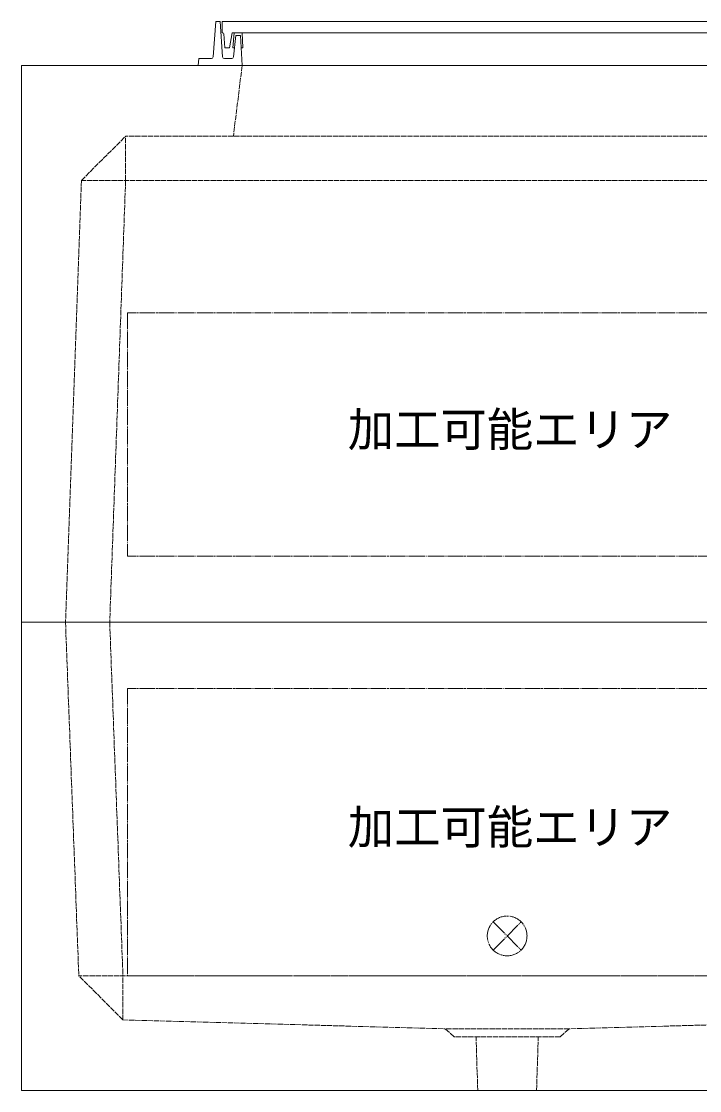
# Model space of a CAD drawing. Units: millimetres, scale not verified. Extents: x -2970 to 2970, y -2100 to 2100.
# Drawn here: x -580 to 188, y -1310 to -100 of the extents above; entities that cross this region are included whole.
import ezdxf
from ezdxf.enums import TextEntityAlignment as Align

# ---------------------------------------------------------------- set-up
doc = ezdxf.new("R2010")
doc.units = ezdxf.units.MM
doc.header["$LTSCALE"] = 10
doc.linetypes.add('LONG_DASHED1', pattern=[7, 6, -1])
doc.linetypes.add('LONG_DOUBLE_CHAIN', pattern=[21.8, 18, -1, 0.6, -0.6, 0.6, -1])
for name, color, linetype, lineweight in [('0-7_D-STR', 7, 'LONG_DASHED1', 9), ('0-9_D-STR-STR5', 1, 'LONG_DOUBLE_CHAIN', 9), ('0-A_D-STR-STR4', 134, 'Continuous', 9)]:
    doc.layers.add(name, color=color, linetype=linetype, lineweight=lineweight)
doc.styles.add('ＭＳ ゴシック', font='')
doc.styles.get('ＭＳ ゴシック').set_extended_font_data('MS Gothic')

# ---------------------------------------------------------------- blocks, each defined once
blk = doc.blocks.new('A$C21BA6C9D')
at = {"layer": '0-7_D-STR'}
for p, q in [((-3000, 6300), (-3100, 5500)), ((-4820, 5000), (-4320, 5500)), ((-4320, 5000), (-4320, 5500)), ((-4820, 5000), (-5000, 0)), ((4820, 5000), (-4820, 5000)), ((-4320, 5000), (-4500, 0))]:
    blk.add_line(p, q, dxfattribs=at)
at = {"layer": '0-7_D-STR', "linetype": 'Continuous'}
blk.add_line((-5500, 0), (5500, 0), dxfattribs=at)
blk.add_lwpolyline([(-5500, 0), (-5500, 6300), (5500, 6300)], dxfattribs=at)
at = {"layer": '0-7_D-STR'}
blk.add_lwpolyline([(4820, 5000), (4320, 5500), (-4320, 5500)], dxfattribs=at)
at = {"layer": '0-9_D-STR-STR5'}
for p, q in [((-4300, 3500), (-4300, 750)), ((4300, 3500), (-4300, 3500)), ((4300, 750), (-4300, 750))]:
    blk.add_line(p, q, dxfattribs=at)
blk = doc.blocks.new('A$C284D0AE2')
at = {"layer": '0-A_D-STR-STR4'}
for p, q in [((-3300, 500), (-3327.8, 98.6)), ((-3250, 500), (-3300, 500)), ((-3221.3, 98.6), (-3250, 500)), ((-3225, 500), (-3225, 370)), ((-3225, 370), (-3219.2, 370)), ((-3145, 200), (-3115, 370)), ((-3115, 370), (3115, 370)), ((-3090, 370), (-3106.2, 200.7)), ((-3000, 370), (-3090, 370)), ((-2991.8, 200.7), (-3000, 370)), ((3000, 370), (3090, 370)), ((3090, 370), (3106.2, 200.7)), ((-3209.2, 360.9), (-3195, 200)), ((-3070, 340), (-3098, 97.7)), ((-3020, 340), (-3070, 340)), ((-3000, 0), (-3020, 340)), ((-3195, 200), (-3145, 200)), ((-3106.2, 200.7), (-3086.1, 200.7)), ((-3011.8, 200.7), (-2991.8, 200.7)), ((3106.2, 200.7), (3086.1, 200.7)), ((-3490, 80), (-3500, 0)), ((-3500, 0), (3500, 0)), ((-3347.8, 80), (-3490, 80)), ((-3117.8, 80), (-3201.4, 80)), ((3117.8, 80), (3201.4, 80)), ((3347.8, 80), (3490, 80)), ((3490, 80), (3500, 0))]:
    blk.add_line(p, q, dxfattribs=at)
for points in [[(-3225, 500), (3225, 500), (3225, 370), (3219.2, 370)], [(3221.3, 98.6), (3250, 500), (3300, 500), (3327.8, 98.6)], [(3011.8, 200.7), (2991.8, 200.7), (3000, 370)], [(3209.2, 360.9), (3195, 200), (3145, 200), (3115, 370)], [(3000, 0), (3020, 340), (3070, 340), (3098, 97.7)]]:
    blk.add_lwpolyline(points, dxfattribs=at)
for centre, radius, start, end in [((-3219.2, 360), 10, 5.04245, 90), ((3219.2, 360), 10, 90, 174.95755), ((-3347.8, 100), 20, 270, 356.0372), ((-3201.4, 100), 20, 184.08562, 270), ((-3117.8, 100), 20, 270, 353.41806), ((3117.8, 100), 20, 186.58194, 270), ((3201.4, 100), 20, 270, 355.91438), ((3347.8, 100), 20, 183.9628, 270)]:
    blk.add_arc(centre, radius, start, end, dxfattribs=at)
blk = doc.blocks.new('A$C6F5C57E3')
at = {"layer": '0-7_D-STR'}
for p, q in [((-5000, 0), (-4850, -4000)), ((-4500, 0), (-4350, -4000)), ((-4350, -4500), (-4850, -4000)), ((4850, -4000), (-4850, -4000)), ((-4350, -4500), (-4350, -4000)), ((-4350, -4500), (-700, -4600)), ((4350, -4500), (700, -4600)), ((700, -4600), (-700, -4600)), ((-600, -4690), (-700, -4600)), ((600, -4690), (-600, -4690)), ((-333, -5300), (-352.5, -4690)), ((333, -5300), (352.5, -4690)), ((600, -4690), (700, -4600))]:
    blk.add_line(p, q, dxfattribs=at)
at = {"layer": '0-7_D-STR', "linetype": 'Continuous'}
blk.add_line((-5500, -5300), (5500, -5300), dxfattribs=at)
blk.add_lwpolyline([(-5500, -5300), (-5500, 0), (5500, 0)], dxfattribs=at)
at = {"layer": '0-9_D-STR-STR5'}
for p, q in [((-4300, -750), (-4300, -4000)), ((4300, -750), (-4300, -750)), ((4300, -4000), (-4300, -4000))]:
    blk.add_line(p, q, dxfattribs=at)
blk = doc.blocks.new('A$C1C640AAB')
at = {"layer": '0-9_D-STR-STR5'}
for p, q in [((-159.1, -159.1), (159.1, 159.1)), ((-159.1, 159.1), (159.1, -159.1))]:
    blk.add_line(p, q, dxfattribs=at)
blk.add_circle((0, 0), 225, dxfattribs=at)
blk = doc.blocks.new('A$Ccb6d9d29')
at = {"layer": '0-7_D-STR'}
blk.add_blockref('A$C6F5C57E3', (0, 0), dxfattribs=at)
at = {"layer": '0-9_D-STR-STR5'}
blk.add_blockref('A$C1C640AAB', (0, -3550), dxfattribs=at)

msp = doc.modelspace()

# ---------------------------------------------------------------- block references
at = {"layer": '0-7_D-STR', "xscale": 0.1, "yscale": 0.1}
for name in ['A$C21BA6C9D', 'A$Ccb6d9d29']:
    msp.add_blockref(name, (-30, -780), dxfattribs=at)
at = {"layer": '0-A_D-STR-STR4', "xscale": 0.1, "yscale": 0.1}
msp.add_blockref('A$C284D0AE2', (-30, -150), dxfattribs=at)

# ---------------------------------------------------------------- texts
at = {"layer": '0-9_D-STR-STR5', "style": 'ＭＳ ゴシック'}
for p in [(-210.48, -592.53), (-210.48, -1042.53)]:
    msp.add_text('加工可能エリア', height=38.49, dxfattribs=at).set_placement(p, align=Align.BOTTOM_LEFT)

doc.saveas('drawing.dxf')
